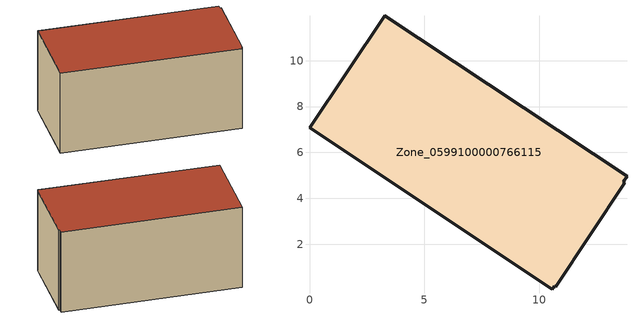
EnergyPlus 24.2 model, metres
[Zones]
Zone_0599100000766115
 floor ground (C_G): 0,7.07 3.27,11.96 13.83,4.97 13.66,4.73 13.73,4.68 10.71,0.15 10.66,0.18 10.57,0.03 z1.59
 wall outside (C_F): 3.27,11.96 0,7.07 10.57,0.03 10.66,0.18 10.71,0.15 13.73,4.68 13.66,4.73 13.83,4.97 3.27,11.96 z1.59:7.8
 roof outside (C_R): 13.83,4.97 3.27,11.96 0,7.07 10.57,0.03 10.66,0.18 10.71,0.15 13.73,4.68 13.66,4.73 z7.8
[BUILDING]
Pand.0599100000766115: North Axis=0; Terrain=City; Loads Convergence Tolerance Value=0.04; Temperature Convergence Tolerance Value=0.4; Solar Distribution=FullExterior; Maximum Number of Warmup Days=25; Minimum Number of Warmup Days=1
[Site:Location]
Rotterdam.The.Hague.AP_ZH_NLD Design_Conditions: Latitude=51.96; Longitude=4.45; Time Zone=1; Elevation=-4.5
[SITE:GROUNDTEMPERATURE:BUILDINGSURFACE]
18, 18, 18, 18, 18, 18, 18, 18, 18, 18, 18, 18
[MATERIAL] Thermal Absorptance=0.9; Solar Absorptance=0.7; Visible Absorptance=0.7
Name | Roughness | Thickness | Conductivity | Density | Specific Heat
G.D.2006-2014 | MediumSmooth | 0.15 | 0.06 | 540 | 1210
F.D.2006-2014 | Rough | 0.3 | 0.12 | 1920 | 840
R.D.2006-2014 | MediumRough | 0.2 | 0.08 | 1500 | 1000
[CONSTRUCTION]
C_G: G.D.2006-2014
C_F: F.D.2006-2014
C_R: R.D.2006-2014
[ZONE]
Zone_0599100000766115: Type=1; Multiplier=1; Ceiling Height=Autocalculate; Volume=Autocalculate; Floor Area=autocalculate; Part of Total Floor Area=Yes
[ZONEINFILTRATION:DESIGNFLOWRATE]
Infil_Zone_0599100000766115: Zone or ZoneList or Space or SpaceList=Zone_0599100000766115; Schedule=AlwaysOn; Design Flow Rate Calculation Method=Flow/Area; Flow Rate per Floor Area=0.0021; Constant Term Coefficient=1; Temperature Term Coefficient=0; Velocity Term Coefficient=0; Velocity Squared Term Coefficient=0
[HVACTEMPLATE:ZONE:IDEALLOADSAIRSYSTEM]
Zone_0599100000766115: Maximum Heating Supply Air Temperature=50; Minimum Cooling Supply Air Temperature=13; Maximum Heating Supply Air Humidity Ratio=0.0156; Minimum Cooling Supply Air Humidity Ratio=0.0077; Heating Limit=NoLimit; Cooling Limit=NoLimit; Dehumidification Control Type=ConstantSensibleHeatRatio; Cooling Sensible Heat Ratio=0.7; Dehumidification Setpoint=60; Humidification Control Type=None; Humidification Setpoint=30; Outdoor Air Method=None; Outdoor Air Flow Rate per Person=0.00944; Outdoor Air Flow Rate per Zone Floor Area=0; Outdoor Air Flow Rate per Zone=0; Demand Controlled Ventilation Type=None; Outdoor Air Economizer Type=NoEconomizer; Heat Recovery Type=None; Sensible Heat Recovery Effectiveness=0.7; Latent Heat Recovery Effectiveness=0.65
[ZONECONTROL:THERMOSTAT]
ThermostatControl_Zone_0599100000766115: Zone or ZoneList=Zone_0599100000766115; Control Type Schedule=DualSetpointControlType; Control 1=Thermostat_Zone_0599100000766115; Temperature Difference Between Cutout And Setpoint=0
[THERMOSTATSETPOINT:DUALSETPOINT]
Thermostat_Zone_0599100000766115: Heating Setpoint Temperature Schedule=HeatingSetpoint_Zone_0599100000766115; Cooling Setpoint Temperature Schedule=CoolingSetpoint_Zone_0599100000766115
[SCHEDULE:COMPACT]
HeatingSetpoint_Zone_0599100000766115: Through: 12/31, For: AllDays, Until: 24:00, 21
CoolingSetpoint_Zone_0599100000766115: Through: 12/31, For: AllDays, Until: 24:00, 24
DualSetpointControlType: Through: 12/31, For: AllDays, Until: 24:00, 4
AlwaysOn: Through: 12/31, For: AllDays, Until: 24:00, 1
